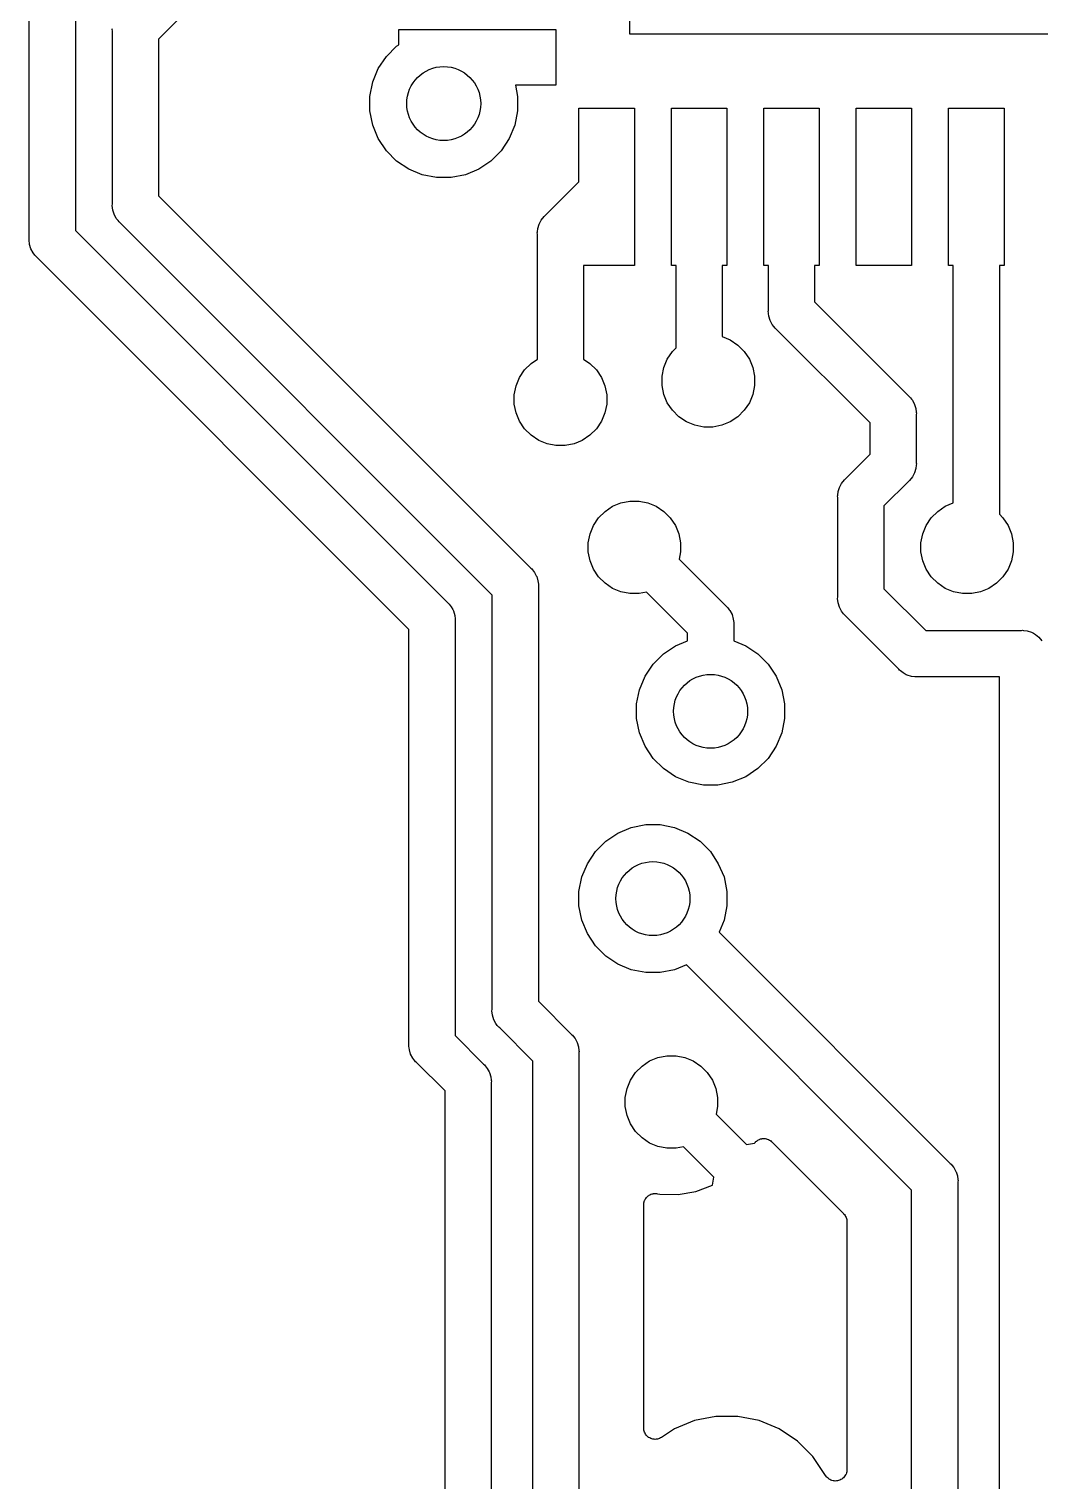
# Model space of a CAD drawing. Extents: x 165.4 to 194.6, y -135.1 to -105.7.
# Drawn here: x 183.12 to 188.59, y -123.45 to -115.6 of the extents above; entities that cross this region are included whole.
import ezdxf

# ---------------------------------------------------------------- set-up
doc = ezdxf.new("R2010")
doc.units = 0
doc.layers.add('BLACK', color=7, linetype='CONTINUOUS')

msp = doc.modelspace()

# ---------------------------------------------------------------- linework, layer by layer
at = {"layer": 'BLACK', "linetype": 'CONTINUOUS'}
for p, q in [((186.375, -115.625), (186.375, -111.375)), ((183.125, -116.731), (183.125, -115.42)), ((184.102, -115.375), (183.825, -115.652)), ((183.375, -115.465), (183.375, -116.686)), ((183.574, -115.6), (183.575, -115.594)), ((183.575, -115.606), (183.574, -115.6)), ((183.575, -116.545), (183.575, -115.606)), ((183.825, -115.652), (183.825, -116.499)), ((185.125, -115.682), (185.125, -115.6)), ((185.125, -115.6), (185.975, -115.6)), ((185.975, -115.6), (185.975, -115.9)), ((190.625, -115.625), (186.375, -115.625)), ((185.014, -115.811), (185.058, -115.745)), ((185.058, -115.745), (185.113, -115.689)), ((185.113, -115.689), (185.125, -115.682)), ((184.984, -115.883), (185.014, -115.811)), ((184.968, -115.961), (184.984, -115.883)), ((185.975, -115.9), (185.756, -115.9)), ((185.756, -115.9), (185.768, -115.961)), ((184.968, -116.039), (184.968, -115.961)), ((185.768, -115.961), (185.768, -116.039)), ((184.984, -116.117), (184.968, -116.039)), ((185.768, -116.039), (185.753, -116.117)), ((186.1, -116.423), (186.1, -116.025)), ((186.1, -116.025), (186.4, -116.025)), ((186.4, -116.025), (186.4, -116.875)), ((186.6, -116.875), (186.6, -116.025)), ((186.6, -116.025), (186.9, -116.025)), ((186.9, -116.025), (186.9, -116.875)), ((187.1, -116.875), (187.1, -116.025)), ((187.1, -116.025), (187.4, -116.025)), ((187.4, -116.025), (187.4, -116.875)), ((187.6, -116.875), (187.6, -116.025)), ((187.6, -116.025), (187.9, -116.025)), ((187.9, -116.025), (187.9, -116.875)), ((188.1, -116.875), (188.1, -116.025)), ((188.1, -116.025), (188.4, -116.025)), ((188.4, -116.025), (188.4, -116.875)), ((185.014, -116.189), (184.984, -116.117)), ((185.753, -116.117), (185.723, -116.189)), ((185.058, -116.255), (185.014, -116.189)), ((185.723, -116.189), (185.679, -116.255)), ((185.113, -116.311), (185.058, -116.255)), ((185.679, -116.255), (185.623, -116.311)), ((185.179, -116.354), (185.113, -116.311)), ((185.252, -116.385), (185.179, -116.354)), ((185.558, -116.354), (185.485, -116.385)), ((185.623, -116.311), (185.558, -116.354)), ((185.329, -116.4), (185.252, -116.385)), ((185.408, -116.4), (185.329, -116.4)), ((185.485, -116.385), (185.408, -116.4)), ((185.916, -116.607), (186.1, -116.423)), ((183.825, -116.499), (185.839, -118.513)), ((183.574, -116.551), (183.575, -116.545)), ((183.577, -116.576), (183.574, -116.551)), ((183.584, -116.599), (183.577, -116.576)), ((183.596, -116.621), (183.584, -116.599)), ((185.911, -116.611), (185.916, -116.607)), ((183.375, -116.686), (185.389, -118.699)), ((183.606, -116.633), (183.596, -116.621)), ((183.611, -116.64), (183.606, -116.633)), ((183.616, -116.644), (183.611, -116.64)), ((185.63, -118.658), (183.616, -116.644)), ((185.875, -116.694), (185.877, -116.675)), ((185.877, -116.675), (185.884, -116.652)), ((185.884, -116.652), (185.896, -116.63)), ((185.896, -116.63), (185.911, -116.611)), ((183.124, -116.737), (183.125, -116.731)), ((183.127, -116.762), (183.124, -116.737)), ((183.134, -116.785), (183.127, -116.762)), ((185.874, -116.7), (185.875, -116.694)), ((185.875, -116.706), (185.874, -116.7)), ((185.875, -116.694), (185.875, -116.694)), ((185.875, -117.383), (185.875, -116.706)), ((183.146, -116.807), (183.134, -116.785)), ((183.156, -116.82), (183.146, -116.807)), ((183.161, -116.826), (183.156, -116.82)), ((183.166, -116.83), (183.161, -116.826)), ((185.18, -118.844), (183.166, -116.83)), ((186.4, -116.875), (186.125, -116.875)), ((186.125, -116.875), (186.125, -117.383)), ((186.625, -116.875), (186.6, -116.875)), ((186.625, -117.321), (186.625, -116.875)), ((186.9, -116.875), (186.875, -116.875)), ((186.875, -116.875), (186.875, -117.26)), ((187.125, -116.875), (187.1, -116.875)), ((187.125, -117.119), (187.125, -116.875)), ((187.4, -116.875), (187.375, -116.875)), ((187.375, -116.875), (187.375, -117.073)), ((187.9, -116.875), (187.6, -116.875)), ((188.125, -116.875), (188.1, -116.875)), ((188.125, -118.16), (188.125, -116.875)), ((188.4, -116.875), (188.375, -116.875)), ((188.375, -116.875), (188.375, -118.221)), ((187.375, -117.073), (187.884, -117.582)), ((187.124, -117.125), (187.125, -117.119)), ((187.125, -117.131), (187.124, -117.125)), ((187.125, -117.135), (187.125, -117.131)), ((187.127, -117.15), (187.125, -117.135)), ((187.134, -117.173), (187.127, -117.15)), ((187.146, -117.195), (187.134, -117.173)), ((187.154, -117.205), (187.146, -117.195)), ((187.161, -117.214), (187.154, -117.205)), ((187.166, -117.218), (187.161, -117.214)), ((187.675, -117.727), (187.166, -117.218)), ((186.875, -117.26), (186.918, -117.278)), ((186.918, -117.278), (186.959, -117.306)), ((186.959, -117.306), (186.994, -117.341)), ((185.841, -117.406), (185.875, -117.383)), ((186.125, -117.383), (186.159, -117.406)), ((186.56, -117.427), (186.578, -117.382)), ((186.578, -117.382), (186.606, -117.341)), ((186.606, -117.341), (186.625, -117.321)), ((186.994, -117.341), (187.022, -117.382)), ((187.022, -117.382), (187.04, -117.427)), ((185.778, -117.482), (185.806, -117.441)), ((185.806, -117.441), (185.841, -117.406)), ((186.159, -117.406), (186.194, -117.441)), ((186.194, -117.441), (186.222, -117.482)), ((186.55, -117.475), (186.56, -117.427)), ((187.04, -117.427), (187.05, -117.475)), ((185.75, -117.575), (185.76, -117.527)), ((185.76, -117.527), (185.778, -117.482)), ((186.222, -117.482), (186.24, -117.527)), ((186.24, -117.527), (186.25, -117.575)), ((186.55, -117.525), (186.55, -117.475)), ((186.56, -117.573), (186.55, -117.525)), ((187.05, -117.525), (187.04, -117.573)), ((187.05, -117.475), (187.05, -117.525)), ((185.75, -117.625), (185.75, -117.575)), ((185.76, -117.673), (185.75, -117.625)), ((186.25, -117.625), (186.24, -117.673)), ((186.25, -117.575), (186.25, -117.625)), ((186.578, -117.618), (186.56, -117.573)), ((186.606, -117.659), (186.578, -117.618)), ((187.022, -117.618), (186.994, -117.659)), ((187.04, -117.573), (187.022, -117.618)), ((187.884, -117.582), (187.889, -117.586)), ((187.889, -117.586), (187.893, -117.591)), ((187.893, -117.591), (187.893, -117.591)), ((187.893, -117.591), (187.899, -117.599)), ((187.899, -117.599), (187.904, -117.605)), ((187.904, -117.605), (187.916, -117.627)), ((187.916, -117.627), (187.923, -117.65)), ((185.778, -117.718), (185.76, -117.673)), ((186.24, -117.673), (186.222, -117.718)), ((186.641, -117.694), (186.606, -117.659)), ((186.682, -117.722), (186.641, -117.694)), ((186.959, -117.694), (186.918, -117.722)), ((186.994, -117.659), (186.959, -117.694)), ((187.923, -117.65), (187.925, -117.669)), ((187.925, -117.669), (187.925, -117.669)), ((187.925, -117.669), (187.926, -117.675)), ((187.926, -117.675), (187.925, -117.681)), ((187.925, -117.681), (187.925, -117.943)), ((185.806, -117.759), (185.778, -117.718)), ((185.841, -117.794), (185.806, -117.759)), ((186.194, -117.759), (186.159, -117.794)), ((186.222, -117.718), (186.194, -117.759)), ((186.727, -117.74), (186.682, -117.722)), ((186.775, -117.75), (186.727, -117.74)), ((186.825, -117.75), (186.775, -117.75)), ((186.873, -117.74), (186.825, -117.75)), ((186.918, -117.722), (186.873, -117.74)), ((187.675, -117.897), (187.675, -117.727)), ((185.882, -117.822), (185.841, -117.794)), ((185.927, -117.84), (185.882, -117.822)), ((185.975, -117.85), (185.927, -117.84)), ((186.025, -117.85), (185.975, -117.85)), ((186.073, -117.84), (186.025, -117.85)), ((186.118, -117.822), (186.073, -117.84)), ((186.159, -117.794), (186.118, -117.822)), ((187.541, -118.031), (187.675, -117.897)), ((187.925, -117.943), (187.926, -117.949)), ((187.904, -118.019), (187.889, -118.038)), ((187.916, -117.997), (187.904, -118.019)), ((187.923, -117.974), (187.916, -117.997)), ((187.925, -117.955), (187.923, -117.974)), ((187.926, -117.949), (187.925, -117.955)), ((187.925, -117.955), (187.925, -117.955)), ((187.5, -118.118), (187.502, -118.099)), ((187.502, -118.099), (187.509, -118.076)), ((187.509, -118.076), (187.521, -118.054)), ((187.521, -118.054), (187.536, -118.035)), ((187.536, -118.035), (187.541, -118.031)), ((187.884, -118.042), (187.75, -118.176)), ((187.889, -118.038), (187.884, -118.042)), ((186.241, -118.206), (186.282, -118.178)), ((186.282, -118.178), (186.327, -118.16)), ((186.327, -118.16), (186.375, -118.15)), ((186.375, -118.15), (186.425, -118.15)), ((186.425, -118.15), (186.473, -118.16)), ((186.473, -118.16), (186.518, -118.178)), ((186.518, -118.178), (186.559, -118.206)), ((187.499, -118.124), (187.5, -118.118)), ((187.5, -118.13), (187.499, -118.124)), ((187.5, -118.118), (187.5, -118.118)), ((187.5, -118.67), (187.5, -118.13)), ((187.75, -118.176), (187.75, -118.624)), ((188.041, -118.206), (188.082, -118.178)), ((188.082, -118.178), (188.125, -118.16)), ((186.178, -118.282), (186.206, -118.241)), ((186.206, -118.241), (186.241, -118.206)), ((186.559, -118.206), (186.594, -118.241)), ((186.594, -118.241), (186.622, -118.282)), ((187.978, -118.282), (188.006, -118.241)), ((188.006, -118.241), (188.041, -118.206)), ((188.375, -118.221), (188.394, -118.241)), ((188.394, -118.241), (188.422, -118.282)), ((186.15, -118.375), (186.16, -118.327)), ((186.16, -118.327), (186.178, -118.282)), ((186.622, -118.282), (186.64, -118.327)), ((186.64, -118.327), (186.65, -118.375)), ((187.95, -118.375), (187.96, -118.327)), ((187.96, -118.327), (187.978, -118.282)), ((188.422, -118.282), (188.44, -118.327)), ((188.44, -118.327), (188.45, -118.375)), ((186.15, -118.425), (186.15, -118.375)), ((186.65, -118.375), (186.65, -118.425)), ((187.95, -118.425), (187.95, -118.375)), ((188.45, -118.375), (188.45, -118.425)), ((186.16, -118.473), (186.15, -118.425)), ((186.178, -118.518), (186.16, -118.473)), ((186.65, -118.425), (186.642, -118.465)), ((186.642, -118.465), (186.896, -118.719)), ((187.96, -118.473), (187.95, -118.425)), ((187.978, -118.518), (187.96, -118.473)), ((188.44, -118.473), (188.422, -118.518)), ((188.45, -118.425), (188.44, -118.473)), ((185.839, -118.513), (185.844, -118.517)), ((185.844, -118.517), (185.848, -118.522)), ((185.848, -118.522), (185.859, -118.536)), ((185.859, -118.536), (185.869, -118.554)), ((185.869, -118.554), (185.871, -118.558)), ((185.871, -118.558), (185.878, -118.581)), ((186.206, -118.559), (186.178, -118.518)), ((186.241, -118.594), (186.206, -118.559)), ((188.006, -118.559), (187.978, -118.518)), ((188.041, -118.594), (188.006, -118.559)), ((188.394, -118.559), (188.359, -118.594)), ((188.422, -118.518), (188.394, -118.559)), ((185.878, -118.581), (185.88, -118.6)), ((185.88, -118.6), (185.88, -118.6)), ((185.88, -118.6), (185.88, -118.606)), ((185.88, -118.606), (185.88, -118.612)), ((185.88, -118.612), (185.88, -120.855)), ((186.282, -118.622), (186.241, -118.594)), ((186.327, -118.64), (186.282, -118.622)), ((186.375, -118.65), (186.327, -118.64)), ((186.425, -118.65), (186.375, -118.65)), ((186.465, -118.642), (186.425, -118.65)), ((186.687, -118.864), (186.465, -118.642)), ((187.75, -118.624), (187.976, -118.85)), ((188.082, -118.622), (188.041, -118.594)), ((188.127, -118.64), (188.082, -118.622)), ((188.175, -118.65), (188.127, -118.64)), ((188.225, -118.65), (188.175, -118.65)), ((188.273, -118.64), (188.225, -118.65)), ((188.318, -118.622), (188.273, -118.64)), ((188.359, -118.594), (188.318, -118.622)), ((185.389, -118.699), (185.394, -118.703)), ((185.394, -118.703), (185.398, -118.708)), ((185.398, -118.708), (185.409, -118.722)), ((185.409, -118.722), (185.417, -118.737)), ((185.63, -120.9), (185.63, -118.658)), ((186.896, -118.719), (186.901, -118.723)), ((186.901, -118.723), (186.905, -118.728)), ((186.905, -118.728), (186.905, -118.728)), ((186.905, -118.728), (186.913, -118.739)), ((187.499, -118.676), (187.5, -118.67)), ((187.502, -118.701), (187.499, -118.676)), ((187.509, -118.724), (187.502, -118.701)), ((187.521, -118.746), (187.509, -118.724)), ((185.417, -118.737), (185.421, -118.744)), ((185.421, -118.744), (185.428, -118.768)), ((185.428, -118.768), (185.43, -118.786)), ((185.43, -118.786), (185.43, -118.786)), ((185.43, -118.786), (185.43, -118.792)), ((185.43, -118.792), (185.43, -118.798)), ((185.43, -118.798), (185.43, -121.041)), ((186.913, -118.739), (186.917, -118.742)), ((186.917, -118.742), (186.928, -118.764)), ((186.928, -118.764), (186.935, -118.788)), ((186.935, -118.788), (186.937, -118.806)), ((186.937, -118.806), (186.937, -118.806)), ((186.937, -118.806), (186.938, -118.812)), ((187.532, -118.759), (187.521, -118.746)), ((187.536, -118.765), (187.532, -118.759)), ((187.541, -118.769), (187.536, -118.765)), ((187.831, -119.059), (187.541, -118.769)), ((185.18, -121.087), (185.18, -118.844)), ((186.687, -118.906), (186.687, -118.864)), ((186.938, -118.812), (186.937, -118.818)), ((186.937, -118.818), (186.937, -118.906)), ((187.976, -118.85), (188.494, -118.85)), ((188.494, -118.85), (188.5, -118.849)), ((188.5, -118.849), (188.506, -118.85)), ((188.506, -118.85), (188.506, -118.85)), ((188.506, -118.85), (188.525, -118.852)), ((188.525, -118.852), (188.548, -118.859)), ((188.548, -118.859), (188.56, -118.865)), ((188.56, -118.865), (188.57, -118.871)), ((188.57, -118.871), (188.589, -118.886)), ((188.589, -118.886), (188.604, -118.905)), ((186.557, -118.976), (186.623, -118.932)), ((186.623, -118.932), (186.687, -118.906)), ((186.937, -118.906), (187.002, -118.932)), ((187.002, -118.932), (187.067, -118.976)), ((186.458, -119.097), (186.501, -119.032)), ((186.501, -119.032), (186.557, -118.976)), ((187.067, -118.976), (187.123, -119.032)), ((187.123, -119.032), (187.167, -119.097)), ((186.427, -119.17), (186.458, -119.097)), ((187.167, -119.097), (187.197, -119.17)), ((187.835, -119.064), (187.831, -119.059)), ((187.84, -119.068), (187.835, -119.064)), ((187.854, -119.079), (187.84, -119.068)), ((187.871, -119.089), (187.854, -119.079)), ((187.876, -119.091), (187.871, -119.089)), ((187.899, -119.098), (187.876, -119.091)), ((187.918, -119.1), (187.899, -119.098)), ((187.924, -119.101), (187.918, -119.1)), ((187.918, -119.1), (187.918, -119.1)), ((187.93, -119.1), (187.924, -119.101)), ((188.375, -119.1), (187.93, -119.1)), ((188.375, -126.312), (188.375, -119.1)), ((186.412, -119.247), (186.427, -119.17)), ((187.197, -119.17), (187.212, -119.247)), ((186.412, -119.326), (186.412, -119.247)), ((187.212, -119.247), (187.212, -119.326)), ((186.427, -119.403), (186.412, -119.326)), ((187.212, -119.326), (187.197, -119.403)), ((186.458, -119.476), (186.427, -119.403)), ((187.197, -119.403), (187.167, -119.476)), ((186.501, -119.542), (186.458, -119.476)), ((187.167, -119.476), (187.123, -119.542)), ((186.557, -119.597), (186.501, -119.542)), ((187.123, -119.542), (187.067, -119.597)), ((186.623, -119.641), (186.557, -119.597)), ((186.695, -119.671), (186.623, -119.641)), ((186.773, -119.687), (186.695, -119.671)), ((186.929, -119.671), (186.852, -119.687)), ((187.002, -119.641), (186.929, -119.671)), ((187.067, -119.597), (187.002, -119.641)), ((186.852, -119.687), (186.773, -119.687)), ((186.383, -119.915), (186.461, -119.9)), ((186.461, -119.9), (186.539, -119.9)), ((186.539, -119.9), (186.617, -119.915)), ((186.245, -119.989), (186.311, -119.946)), ((186.311, -119.946), (186.383, -119.915)), ((186.617, -119.915), (186.689, -119.946)), ((186.689, -119.946), (186.755, -119.989)), ((186.146, -120.111), (186.189, -120.045)), ((186.189, -120.045), (186.245, -119.989)), ((186.755, -119.989), (186.811, -120.045)), ((186.811, -120.045), (186.854, -120.111)), ((186.115, -120.183), (186.146, -120.111)), ((186.854, -120.111), (186.885, -120.183)), ((186.1, -120.261), (186.115, -120.183)), ((186.885, -120.183), (186.9, -120.261)), ((186.1, -120.339), (186.1, -120.261)), ((186.9, -120.261), (186.9, -120.339)), ((186.115, -120.417), (186.1, -120.339)), ((186.9, -120.339), (186.885, -120.417)), ((186.146, -120.489), (186.115, -120.417)), ((186.885, -120.417), (186.858, -120.481)), ((186.189, -120.555), (186.146, -120.489)), ((186.858, -120.481), (188.109, -121.732)), ((186.245, -120.611), (186.189, -120.555)), ((186.311, -120.654), (186.245, -120.611)), ((186.383, -120.685), (186.311, -120.654)), ((186.461, -120.7), (186.383, -120.685)), ((186.617, -120.685), (186.539, -120.7)), ((186.681, -120.658), (186.617, -120.685)), ((187.9, -121.877), (186.681, -120.658)), ((186.539, -120.7), (186.461, -120.7)), ((185.629, -120.907), (185.63, -120.9)), ((185.632, -120.931), (185.629, -120.907)), ((185.88, -120.855), (186.059, -121.034)), ((185.639, -120.955), (185.632, -120.931)), ((185.65, -120.976), (185.639, -120.955)), ((185.658, -120.986), (185.65, -120.976)), ((185.666, -120.995), (185.658, -120.986)), ((185.671, -120.999), (185.666, -120.995)), ((185.85, -121.179), (185.671, -120.999)), ((185.43, -121.041), (185.584, -121.195)), ((186.059, -121.034), (186.064, -121.038)), ((186.064, -121.038), (186.068, -121.043)), ((186.068, -121.043), (186.079, -121.057)), ((186.079, -121.057), (186.089, -121.074)), ((186.089, -121.074), (186.091, -121.079)), ((186.091, -121.079), (186.098, -121.102)), ((185.179, -121.093), (185.18, -121.087)), ((185.18, -121.099), (185.179, -121.093)), ((185.181, -121.107), (185.18, -121.099)), ((185.182, -121.117), (185.181, -121.107)), ((185.189, -121.141), (185.182, -121.117)), ((185.2, -121.163), (185.189, -121.141)), ((185.212, -121.177), (185.2, -121.163)), ((186.098, -121.102), (186.1, -121.121)), ((186.1, -121.121), (186.1, -121.121)), ((186.1, -121.121), (186.101, -121.127)), ((186.101, -121.127), (186.1, -121.133)), ((186.1, -121.133), (186.1, -125.842)), ((186.482, -121.178), (186.527, -121.16)), ((186.527, -121.16), (186.575, -121.15)), ((186.575, -121.15), (186.625, -121.15)), ((186.625, -121.15), (186.673, -121.16)), ((186.673, -121.16), (186.718, -121.178)), ((185.216, -121.182), (185.212, -121.177)), ((185.221, -121.186), (185.216, -121.182)), ((185.375, -121.34), (185.221, -121.186)), ((185.584, -121.195), (185.589, -121.199)), ((185.589, -121.199), (185.593, -121.204)), ((185.593, -121.204), (185.593, -121.204)), ((185.593, -121.204), (185.604, -121.218)), ((185.604, -121.218), (185.614, -121.236)), ((185.614, -121.236), (185.616, -121.24)), ((185.616, -121.24), (185.623, -121.264)), ((185.85, -125.797), (185.85, -121.179)), ((186.378, -121.282), (186.406, -121.241)), ((186.406, -121.241), (186.441, -121.206)), ((186.441, -121.206), (186.482, -121.178)), ((186.718, -121.178), (186.759, -121.206)), ((186.759, -121.206), (186.794, -121.241)), ((186.794, -121.241), (186.822, -121.282)), ((185.623, -121.264), (185.625, -121.282)), ((185.625, -121.282), (185.625, -121.282)), ((185.625, -121.282), (185.626, -121.288)), ((185.626, -121.288), (185.625, -121.294)), ((185.625, -121.294), (185.625, -125.681)), ((186.36, -121.327), (186.378, -121.282)), ((186.822, -121.282), (186.84, -121.327)), ((185.375, -125.635), (185.375, -121.34)), ((186.35, -121.375), (186.36, -121.327)), ((186.35, -121.425), (186.35, -121.375)), ((186.84, -121.327), (186.85, -121.375)), ((186.85, -121.375), (186.85, -121.425)), ((186.36, -121.473), (186.35, -121.425)), ((186.378, -121.518), (186.36, -121.473)), ((186.85, -121.425), (186.842, -121.465)), ((186.842, -121.465), (187.007, -121.63)), ((186.406, -121.559), (186.378, -121.518)), ((186.441, -121.594), (186.406, -121.559)), ((186.482, -121.622), (186.441, -121.594)), ((186.527, -121.64), (186.482, -121.622)), ((187.007, -121.63), (187.049, -121.623)), ((187.049, -121.623), (187.053, -121.619)), ((187.053, -121.619), (187.056, -121.616)), ((187.056, -121.616), (187.057, -121.615)), ((187.057, -121.614), (187.062, -121.611)), ((187.057, -121.615), (187.057, -121.614)), ((187.062, -121.611), (187.066, -121.608)), ((187.066, -121.608), (187.066, -121.607)), ((187.066, -121.607), (187.067, -121.607)), ((187.067, -121.607), (187.072, -121.605)), ((187.072, -121.605), (187.076, -121.602)), ((187.076, -121.602), (187.077, -121.602)), ((187.077, -121.602), (187.078, -121.601)), ((187.078, -121.601), (187.083, -121.6)), ((187.083, -121.6), (187.088, -121.599)), ((187.088, -121.599), (187.089, -121.599)), ((187.089, -121.599), (187.09, -121.598)), ((187.09, -121.598), (187.095, -121.598)), ((187.095, -121.598), (187.1, -121.598)), ((187.1, -121.598), (187.101, -121.598)), ((187.101, -121.598), (187.102, -121.598)), ((187.102, -121.598), (187.107, -121.598)), ((187.107, -121.598), (187.112, -121.599)), ((187.112, -121.599), (187.113, -121.599)), ((187.113, -121.599), (187.114, -121.599)), ((187.114, -121.599), (187.119, -121.601)), ((187.119, -121.601), (187.124, -121.602)), ((187.124, -121.602), (187.125, -121.603)), ((187.125, -121.603), (187.126, -121.603)), ((187.126, -121.603), (187.13, -121.606)), ((187.13, -121.606), (187.135, -121.608)), ((187.135, -121.608), (187.135, -121.609)), ((187.135, -121.609), (187.136, -121.609)), ((187.136, -121.609), (187.14, -121.613)), ((187.14, -121.613), (187.144, -121.616)), ((187.144, -121.616), (187.532, -122.003)), ((186.575, -121.65), (186.527, -121.64)), ((186.625, -121.65), (186.575, -121.65)), ((186.665, -121.642), (186.625, -121.65)), ((186.83, -121.807), (186.665, -121.642)), ((188.109, -121.732), (188.114, -121.736)), ((188.114, -121.736), (188.118, -121.741)), ((188.118, -121.741), (188.118, -121.741)), ((188.118, -121.741), (188.129, -121.755)), ((188.129, -121.755), (188.14, -121.775)), ((188.14, -121.775), (188.141, -121.777)), ((188.141, -121.777), (188.148, -121.8)), ((186.733, -121.884), (186.823, -121.85)), ((186.823, -121.85), (186.83, -121.807)), ((188.148, -121.8), (188.15, -121.819)), ((188.15, -121.819), (188.15, -121.819)), ((188.15, -121.819), (188.151, -121.825)), ((188.151, -121.825), (188.15, -121.831)), ((188.15, -121.831), (188.15, -125.759)), ((186.45, -121.955), (186.451, -121.949)), ((186.451, -121.944), (186.452, -121.943)), ((186.451, -121.949), (186.451, -121.944)), ((186.452, -121.943), (186.453, -121.938)), ((186.452, -121.943), (186.452, -121.943)), ((186.453, -121.938), (186.455, -121.932)), ((186.455, -121.932), (186.456, -121.931)), ((186.455, -121.932), (186.455, -121.932)), ((186.456, -121.931), (186.458, -121.926)), ((186.458, -121.926), (186.461, -121.922)), ((186.461, -121.922), (186.461, -121.921)), ((186.461, -121.921), (186.462, -121.921)), ((186.462, -121.921), (186.465, -121.916)), ((186.465, -121.916), (186.469, -121.912)), ((186.469, -121.912), (186.47, -121.911)), ((186.469, -121.912), (186.469, -121.912)), ((186.47, -121.911), (186.474, -121.908)), ((186.474, -121.908), (186.478, -121.905)), ((186.478, -121.905), (186.479, -121.904)), ((186.479, -121.904), (186.484, -121.902)), ((186.479, -121.904), (186.479, -121.904)), ((186.484, -121.902), (186.489, -121.899)), ((186.489, -121.899), (186.49, -121.899)), ((186.49, -121.899), (186.496, -121.897)), ((186.49, -121.899), (186.49, -121.899)), ((186.496, -121.897), (186.501, -121.896)), ((186.501, -121.896), (186.501, -121.895)), ((186.501, -121.895), (186.502, -121.895)), ((186.502, -121.895), (186.508, -121.895)), ((186.508, -121.895), (186.513, -121.894)), ((186.513, -121.894), (186.514, -121.895)), ((186.514, -121.895), (186.514, -121.894)), ((186.514, -121.894), (186.52, -121.895)), ((186.52, -121.895), (186.525, -121.896)), ((186.525, -121.896), (186.526, -121.896)), ((186.526, -121.896), (186.526, -121.896)), ((186.526, -121.896), (186.537, -121.899)), ((186.537, -121.899), (186.636, -121.901)), ((186.636, -121.901), (186.733, -121.884)), ((187.9, -125.714), (187.9, -121.877)), ((186.45, -121.956), (186.45, -121.955)), ((186.45, -121.955), (186.45, -121.955)), ((186.45, -121.957), (186.45, -121.956)), ((186.45, -123.162), (186.45, -121.957)), ((187.532, -122.003), (187.532, -122.004)), ((187.532, -122.004), (187.532, -122.004)), ((187.532, -122.004), (187.532, -122.004)), ((187.532, -122.004), (187.532, -122.004)), ((187.532, -122.004), (187.536, -122.009)), ((187.536, -122.009), (187.54, -122.013)), ((187.54, -122.013), (187.54, -122.013)), ((187.54, -122.013), (187.54, -122.014)), ((187.54, -122.014), (187.543, -122.019)), ((187.543, -122.019), (187.545, -122.024)), ((187.545, -122.024), (187.545, -122.024)), ((187.545, -122.024), (187.546, -122.024)), ((187.546, -122.024), (187.547, -122.03)), ((187.547, -122.03), (187.549, -122.036)), ((187.549, -122.036), (187.549, -122.036)), ((187.549, -122.036), (187.549, -122.036)), ((187.549, -122.036), (187.549, -122.042)), ((187.549, -122.042), (187.55, -122.048)), ((187.55, -122.048), (187.55, -123.387)), ((186.725, -123.123), (186.616, -123.168)), ((186.841, -123.1), (186.725, -123.123)), ((186.959, -123.1), (186.841, -123.1)), ((187.075, -123.123), (186.959, -123.1)), ((187.184, -123.168), (187.075, -123.123)), ((186.451, -123.168), (186.45, -123.162)), ((186.451, -123.174), (186.451, -123.168)), ((186.453, -123.18), (186.451, -123.174)), ((186.451, -123.174), (186.451, -123.174)), ((186.451, -123.174), (186.451, -123.174)), ((186.455, -123.186), (186.453, -123.18)), ((186.458, -123.191), (186.455, -123.186)), ((186.455, -123.186), (186.455, -123.186)), ((186.455, -123.186), (186.455, -123.186)), ((186.46, -123.197), (186.458, -123.191)), ((186.464, -123.201), (186.46, -123.197)), ((186.46, -123.197), (186.46, -123.197)), ((186.46, -123.197), (186.46, -123.197)), ((186.468, -123.206), (186.464, -123.201)), ((186.616, -123.168), (186.547, -123.214)), ((187.282, -123.234), (187.184, -123.168)), ((186.473, -123.21), (186.468, -123.206)), ((186.468, -123.206), (186.468, -123.206)), ((186.468, -123.206), (186.468, -123.206)), ((186.477, -123.214), (186.473, -123.21)), ((186.478, -123.214), (186.477, -123.214)), ((186.477, -123.214), (186.477, -123.214)), ((186.483, -123.217), (186.478, -123.214)), ((186.488, -123.22), (186.483, -123.217)), ((186.494, -123.221), (186.488, -123.22)), ((186.488, -123.22), (186.488, -123.22)), ((186.488, -123.22), (186.488, -123.22)), ((186.5, -123.223), (186.494, -123.221)), ((186.506, -123.224), (186.5, -123.223)), ((186.5, -123.223), (186.5, -123.223)), ((186.5, -123.223), (186.5, -123.223)), ((186.512, -123.225), (186.506, -123.224)), ((186.518, -123.224), (186.512, -123.225)), ((186.512, -123.225), (186.512, -123.225)), ((186.512, -123.225), (186.512, -123.225)), ((186.524, -123.224), (186.518, -123.224)), ((186.53, -123.222), (186.524, -123.224)), ((186.524, -123.224), (186.524, -123.224)), ((186.524, -123.224), (186.524, -123.224)), ((186.536, -123.22), (186.53, -123.222)), ((186.541, -123.217), (186.536, -123.22)), ((186.536, -123.22), (186.536, -123.22)), ((186.536, -123.22), (186.536, -123.22)), ((186.546, -123.215), (186.541, -123.217)), ((186.547, -123.214), (186.546, -123.215)), ((186.547, -123.214), (186.547, -123.214)), ((186.547, -123.214), (186.547, -123.214)), ((186.547, -123.214), (186.547, -123.214)), ((187.366, -123.318), (187.282, -123.234)), ((187.434, -123.42), (187.366, -123.318)), ((187.435, -123.422), (187.434, -123.42)), ((187.436, -123.422), (187.435, -123.422)), ((187.435, -123.422), (187.435, -123.422)), ((187.439, -123.427), (187.436, -123.422)), ((187.443, -123.431), (187.439, -123.427)), ((187.448, -123.435), (187.443, -123.431)), ((187.443, -123.431), (187.443, -123.431)), ((187.443, -123.431), (187.443, -123.431)), ((187.453, -123.439), (187.448, -123.435)), ((187.458, -123.442), (187.453, -123.439)), ((187.453, -123.439), (187.453, -123.439)), ((187.453, -123.439), (187.453, -123.439)), ((187.522, -123.439), (187.516, -123.442)), ((187.526, -123.436), (187.522, -123.439)), ((187.522, -123.439), (187.522, -123.439)), ((187.522, -123.439), (187.522, -123.439)), ((187.531, -123.432), (187.526, -123.436)), ((187.535, -123.427), (187.531, -123.432)), ((187.531, -123.432), (187.531, -123.432)), ((187.531, -123.432), (187.531, -123.432)), ((187.539, -123.422), (187.535, -123.427)), ((187.542, -123.417), (187.539, -123.422)), ((187.539, -123.422), (187.539, -123.422)), ((187.539, -123.422), (187.539, -123.422)), ((187.545, -123.412), (187.542, -123.417)), ((187.547, -123.406), (187.545, -123.412)), ((187.545, -123.412), (187.545, -123.412)), ((187.545, -123.412), (187.545, -123.412)), ((187.549, -123.4), (187.547, -123.406)), ((187.55, -123.388), (187.549, -123.394)), ((187.549, -123.394), (187.549, -123.4)), ((187.549, -123.4), (187.549, -123.4)), ((187.549, -123.4), (187.549, -123.4)), ((187.55, -123.387), (187.55, -123.388)), ((187.463, -123.445), (187.458, -123.442)), ((187.469, -123.447), (187.463, -123.445)), ((187.463, -123.445), (187.463, -123.445)), ((187.463, -123.445), (187.463, -123.445)), ((187.475, -123.448), (187.469, -123.447)), ((187.481, -123.449), (187.475, -123.448)), ((187.475, -123.448), (187.475, -123.448)), ((187.475, -123.448), (187.475, -123.448)), ((187.487, -123.45), (187.481, -123.449)), ((187.493, -123.449), (187.487, -123.45)), ((187.499, -123.449), (187.493, -123.449)), ((187.505, -123.447), (187.499, -123.449)), ((187.499, -123.449), (187.499, -123.449)), ((187.499, -123.449), (187.499, -123.449)), ((187.511, -123.445), (187.505, -123.447)), ((187.516, -123.442), (187.511, -123.445)), ((187.511, -123.445), (187.511, -123.445)), ((187.511, -123.445), (187.511, -123.445))]:
    msp.add_line(p, q, dxfattribs=at)
at = {"layer": 'BLACK'}
for centre in [(185.368, -116), (186.812, -119.287), (186.5, -120.3)]:
    msp.add_circle(centre, 0.2, dxfattribs=at)

doc.saveas('drawing.dxf')
